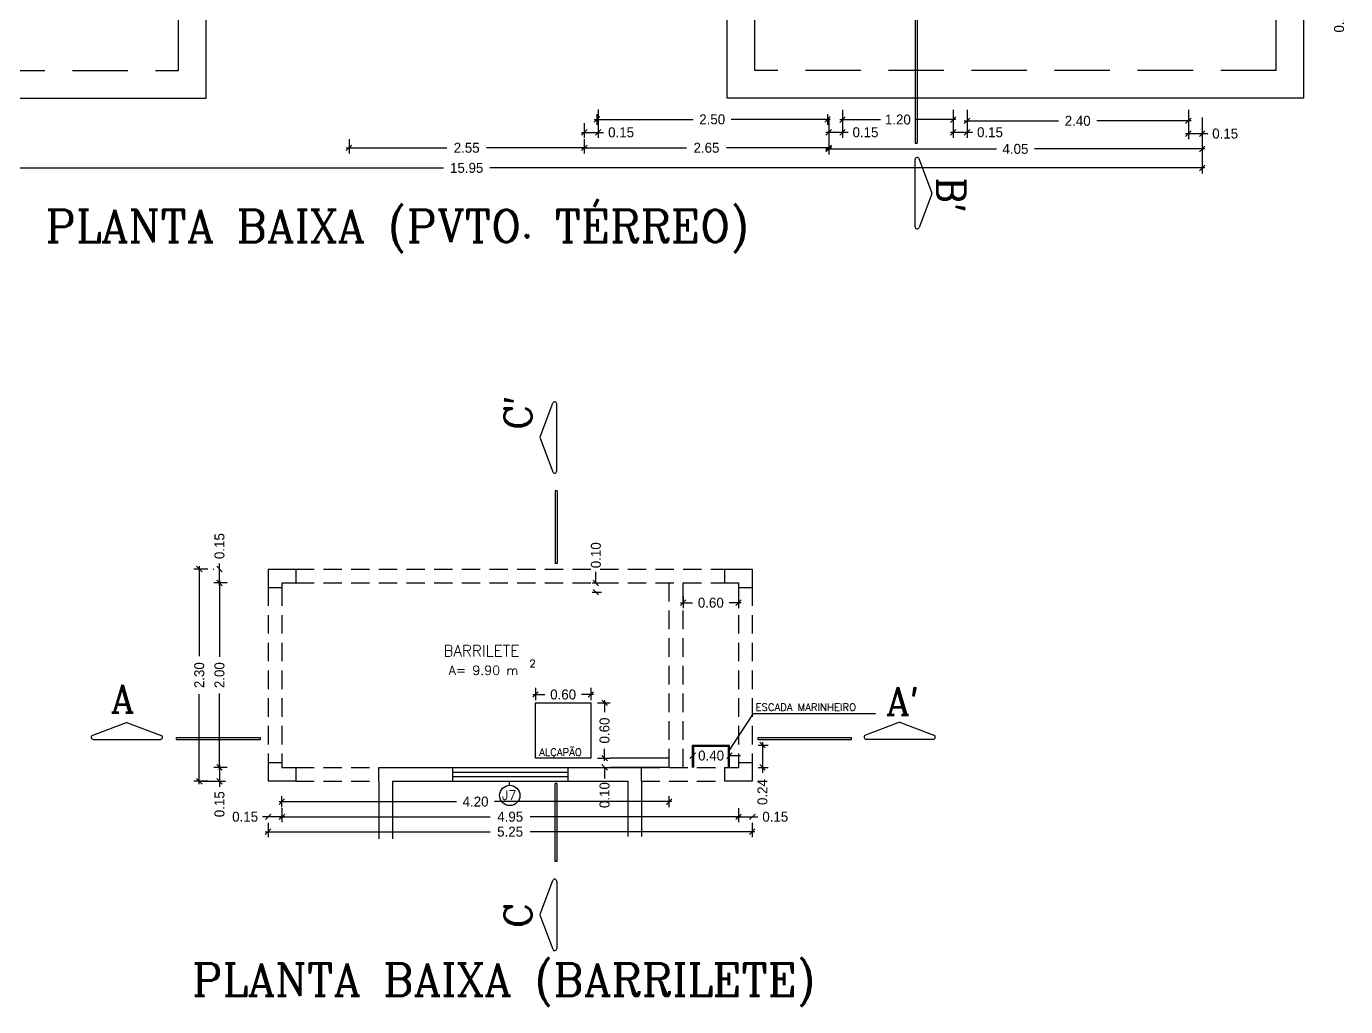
# Model space of a CAD drawing. Extents: x 11.2 to 102.3, y 40.3 to 127.2.
# Drawn here: x 20.69 to 34.99, y 40.3 to 50.93 of the extents above; entities that cross this region are included whole.
import ezdxf

# ---------------------------------------------------------------- set-up
doc = ezdxf.new("R2010")
doc.units = 0
doc.header["$LTSCALE"] = 8
doc.linetypes.add('DASHED2', pattern=[0.375, 0.25, -0.125])
doc.layers.get('0').update_dxf_attribs({"linetype": 'CONTINUOUS'})
doc.layers.get('DEFPOINTS').update_dxf_attribs({"linetype": 'CONTINUOUS'})
for name, color, linetype in [('COBERTURA', 7, 'CONTINUOUS'), ('COTA', 244, 'CONTINUOUS'), ('COTAS', 244, 'CONTINUOUS'), ('EQUIPAMENTOS', 1, 'CONTINUOUS'), ('ESQUADRIAS', 244, 'CONTINUOUS'), ('PAREDE', 7, 'CONTINUOUS'), ('PISO', 30, 'CONTINUOUS'), ('TEXTO', 1, 'CONTINUOUS')]:
    doc.layers.add(name, color=color, linetype=linetype)
doc.styles.add('ROMANC', font='ROMANC.SHX')
doc.dimstyles.get("Standard").update_dxf_attribs({"dimtxt": 0.18, "dimasz": 0.18, "dimexe": 0.18, "dimexo": 0.0625, "dimgap": 0.09, "dimtad": 0, "dimtih": 1, "dimtoh": 1, "dimdec": 4, "dimzin": 0, "dimtxsty": 'STANDARD', "dimcen": 0.09, "dimazin": 3, "dimtfac": 1, "dimtdec": 4, "dimtofl": 0, "dimtmove": 0, "dimatfit": 3, "dimtolj": 1, "dimtzin": 0})

# ---------------------------------------------------------------- blocks, each defined once
blk = doc.blocks.new('_OBLIQUE')
at = {"color": 0, "linetype": 'BYBLOCK'}
blk.add_line((-0.5, -0.5), (0.5, 0.5), dxfattribs=at)
blk = doc.blocks.new('*D43')
at = {"color": 244, "linetype": 'BYBLOCK'}
for p, q in [((29.534, 50.562), (29.534, 50.257)), ((29.384, 50.412), (29.384, 50.257)), ((29.354, 50.317), (29.534, 50.317)), ((29.534, 50.317), (29.594, 50.317))]:
    blk.add_line(p, q, dxfattribs=at)
at = {"layer": 'DEFPOINTS', "color": 0, "linetype": 'BYBLOCK'}
for p in [(29.534, 51.402), (29.384, 51.252), (29.534, 50.317)]:
    blk.add_point(p, dxfattribs=at)
at = {"color": 244, "linetype": 'BYBLOCK', "xscale": 0.06, "yscale": 0.06, "zscale": 0.06, "rotation": 180}
blk.add_blockref('_OBLIQUE', (29.384, 50.317), dxfattribs=at)
at = {"color": 244, "linetype": 'BYBLOCK', "xscale": 0.06, "yscale": 0.06, "zscale": 0.06}
blk.add_blockref('_OBLIQUE', (29.534, 50.317), dxfattribs=at)
at = {"color": 30, "linetype": 'BYBLOCK', "insert": (29.783, 50.317), "char_height": 0.108, "attachment_point": 5}
blk.add_mtext('\\A1;0.15', dxfattribs=at)
blk = doc.blocks.new('*D44')
at = {"color": 244, "linetype": 'BYBLOCK'}
for p, q in [((29.504, 50.52), (29.945, 50.52)), ((29.534, 50.562), (29.534, 50.46)), ((30.764, 50.52), (30.323, 50.52)), ((30.734, 50.562), (30.734, 50.46))]:
    blk.add_line(p, q, dxfattribs=at)
at = {"layer": 'DEFPOINTS', "color": 0, "linetype": 'BYBLOCK'}
for p in [(29.534, 51.402), (30.734, 51.402), (30.734, 50.52)]:
    blk.add_point(p, dxfattribs=at)
at = {"color": 244, "linetype": 'BYBLOCK', "xscale": 0.06, "yscale": 0.06, "zscale": 0.06, "rotation": 180}
blk.add_blockref('_OBLIQUE', (29.534, 50.52), dxfattribs=at)
at = {"color": 244, "linetype": 'BYBLOCK', "xscale": 0.06, "yscale": 0.06, "zscale": 0.06}
blk.add_blockref('_OBLIQUE', (30.734, 50.52), dxfattribs=at)
at = {"color": 30, "linetype": 'BYBLOCK', "insert": (30.134, 50.52), "char_height": 0.108, "attachment_point": 5}
blk.add_mtext('\\A1;1.20', dxfattribs=at)
blk = doc.blocks.new('*D45')
at = {"color": 244, "linetype": 'BYBLOCK'}
for p, q in [((30.734, 50.562), (30.734, 50.257)), ((30.884, 50.562), (30.884, 50.257)), ((30.704, 50.317), (30.884, 50.317)), ((30.884, 50.317), (30.944, 50.317))]:
    blk.add_line(p, q, dxfattribs=at)
at = {"layer": 'DEFPOINTS', "color": 0, "linetype": 'BYBLOCK'}
for p in [(30.734, 51.402), (30.884, 51.402), (30.884, 50.317)]:
    blk.add_point(p, dxfattribs=at)
at = {"color": 244, "linetype": 'BYBLOCK', "xscale": 0.06, "yscale": 0.06, "zscale": 0.06, "rotation": 180}
blk.add_blockref('_OBLIQUE', (30.734, 50.317), dxfattribs=at)
at = {"color": 244, "linetype": 'BYBLOCK', "xscale": 0.06, "yscale": 0.06, "zscale": 0.06}
blk.add_blockref('_OBLIQUE', (30.884, 50.317), dxfattribs=at)
at = {"color": 30, "linetype": 'BYBLOCK', "insert": (31.133, 50.317), "char_height": 0.108, "attachment_point": 5}
blk.add_mtext('\\A1;0.15', dxfattribs=at)
blk = doc.blocks.new('*D46')
at = {"color": 244, "linetype": 'BYBLOCK'}
for p, q in [((30.854, 50.506), (31.877, 50.506)), ((30.884, 50.562), (30.884, 50.446)), ((33.314, 50.506), (32.291, 50.506)), ((33.284, 50.562), (33.284, 50.446))]:
    blk.add_line(p, q, dxfattribs=at)
at = {"layer": 'DEFPOINTS', "color": 0, "linetype": 'BYBLOCK'}
for p in [(30.884, 51.402), (33.284, 51.402), (33.284, 50.506)]:
    blk.add_point(p, dxfattribs=at)
at = {"color": 244, "linetype": 'BYBLOCK', "xscale": 0.06, "yscale": 0.06, "zscale": 0.06, "rotation": 180}
blk.add_blockref('_OBLIQUE', (30.884, 50.506), dxfattribs=at)
at = {"color": 244, "linetype": 'BYBLOCK', "xscale": 0.06, "yscale": 0.06, "zscale": 0.06}
blk.add_blockref('_OBLIQUE', (33.284, 50.506), dxfattribs=at)
at = {"color": 30, "linetype": 'BYBLOCK', "insert": (32.084, 50.506), "char_height": 0.108, "attachment_point": 5}
blk.add_mtext('\\A1;2.40', dxfattribs=at)
blk = doc.blocks.new('*D47')
at = {"color": 244, "linetype": 'BYBLOCK'}
for p, q in [((33.284, 50.562), (33.284, 50.243)), ((33.434, 50.412), (33.434, 50.243)), ((33.254, 50.303), (33.434, 50.303)), ((33.434, 50.303), (33.494, 50.303))]:
    blk.add_line(p, q, dxfattribs=at)
at = {"layer": 'DEFPOINTS', "color": 0, "linetype": 'BYBLOCK'}
for p in [(33.284, 51.402), (33.434, 51.252), (33.434, 50.303)]:
    blk.add_point(p, dxfattribs=at)
at = {"color": 244, "linetype": 'BYBLOCK', "xscale": 0.06, "yscale": 0.06, "zscale": 0.06, "rotation": 180}
blk.add_blockref('_OBLIQUE', (33.284, 50.303), dxfattribs=at)
at = {"color": 244, "linetype": 'BYBLOCK', "xscale": 0.06, "yscale": 0.06, "zscale": 0.06}
blk.add_blockref('_OBLIQUE', (33.434, 50.303), dxfattribs=at)
at = {"color": 30, "linetype": 'BYBLOCK', "insert": (33.683, 50.303), "char_height": 0.108, "attachment_point": 5}
blk.add_mtext('\\A1;0.15', dxfattribs=at)
blk = doc.blocks.new('*D48')
at = {"color": 244, "linetype": 'BYBLOCK'}
for p, q in [((26.884, 51.802), (26.884, 51.685)), ((29.384, 51.802), (29.384, 51.685)), ((26.854, 51.745), (27.927, 51.745)), ((29.414, 51.745), (28.341, 51.745))]:
    blk.add_line(p, q, dxfattribs=at)
at = {"layer": 'DEFPOINTS', "color": 0, "linetype": 'BYBLOCK'}
for p in [(26.884, 52.642), (29.384, 52.642), (29.384, 51.745)]:
    blk.add_point(p, dxfattribs=at)
at = {"color": 244, "linetype": 'BYBLOCK', "xscale": 0.06, "yscale": 0.06, "zscale": 0.06, "rotation": 180}
blk.add_blockref('_OBLIQUE', (26.884, 51.745), dxfattribs=at)
at = {"color": 244, "linetype": 'BYBLOCK', "xscale": 0.06, "yscale": 0.06, "zscale": 0.06}
blk.add_blockref('_OBLIQUE', (29.384, 51.745), dxfattribs=at)
at = {"color": 30, "linetype": 'BYBLOCK', "insert": (28.134, 51.745), "char_height": 0.108, "attachment_point": 5}
blk.add_mtext('\\A1;2.50', dxfattribs=at)
blk = doc.blocks.new('*D49')
at = {"color": 244, "linetype": 'BYBLOCK'}
for p, q in [((26.884, 51.802), (26.884, 51.492)), ((26.734, 51.652), (26.734, 51.492)), ((26.704, 51.552), (26.884, 51.552)), ((26.884, 51.552), (26.944, 51.552))]:
    blk.add_line(p, q, dxfattribs=at)
at = {"layer": 'DEFPOINTS', "color": 0, "linetype": 'BYBLOCK'}
for p in [(26.884, 52.642), (26.734, 52.492), (26.884, 51.552)]:
    blk.add_point(p, dxfattribs=at)
at = {"color": 244, "linetype": 'BYBLOCK', "xscale": 0.06, "yscale": 0.06, "zscale": 0.06, "rotation": 180}
blk.add_blockref('_OBLIQUE', (26.734, 51.552), dxfattribs=at)
at = {"color": 244, "linetype": 'BYBLOCK', "xscale": 0.06, "yscale": 0.06, "zscale": 0.06}
blk.add_blockref('_OBLIQUE', (26.884, 51.552), dxfattribs=at)
at = {"color": 30, "linetype": 'BYBLOCK', "insert": (27.133, 51.552), "char_height": 0.108, "attachment_point": 5}
blk.add_mtext('\\A1;0.15', dxfattribs=at)
blk = doc.blocks.new('*D50')
at = {"color": 244, "linetype": 'BYBLOCK'}
for p, q in [((26.734, 51.652), (26.734, 51.517)), ((29.384, 51.652), (29.384, 51.517)), ((26.704, 51.577), (27.843, 51.577)), ((29.414, 51.577), (28.275, 51.577))]:
    blk.add_line(p, q, dxfattribs=at)
at = {"layer": 'DEFPOINTS', "color": 0, "linetype": 'BYBLOCK'}
for p in [(26.734, 52.492), (29.384, 52.492), (29.384, 51.577)]:
    blk.add_point(p, dxfattribs=at)
at = {"color": 244, "linetype": 'BYBLOCK', "xscale": 0.06, "yscale": 0.06, "zscale": 0.06, "rotation": 180}
blk.add_blockref('_OBLIQUE', (26.734, 51.577), dxfattribs=at)
at = {"color": 244, "linetype": 'BYBLOCK', "xscale": 0.06, "yscale": 0.06, "zscale": 0.06}
blk.add_blockref('_OBLIQUE', (29.384, 51.577), dxfattribs=at)
at = {"color": 30, "linetype": 'BYBLOCK', "insert": (28.059, 51.577), "char_height": 0.108, "attachment_point": 5}
blk.add_mtext('\\A1;2.65', dxfattribs=at)
blk = doc.blocks.new('*D51')
at = {"color": 244, "linetype": 'BYBLOCK'}
for p, q in [((29.384, 50.412), (29.384, 50.012)), ((33.434, 50.412), (33.434, 50.012)), ((29.354, 50.072), (31.202, 50.072)), ((33.464, 50.072), (31.616, 50.072))]:
    blk.add_line(p, q, dxfattribs=at)
at = {"layer": 'DEFPOINTS', "color": 0, "linetype": 'BYBLOCK'}
for p in [(29.384, 51.252), (33.434, 51.252), (33.434, 50.072)]:
    blk.add_point(p, dxfattribs=at)
at = {"color": 244, "linetype": 'BYBLOCK', "xscale": 0.06, "yscale": 0.06, "zscale": 0.06, "rotation": 180}
blk.add_blockref('_OBLIQUE', (29.384, 50.072), dxfattribs=at)
at = {"color": 244, "linetype": 'BYBLOCK', "xscale": 0.06, "yscale": 0.06, "zscale": 0.06}
blk.add_blockref('_OBLIQUE', (33.434, 50.072), dxfattribs=at)
at = {"color": 30, "linetype": 'BYBLOCK', "insert": (31.409, 50.072), "char_height": 0.108, "attachment_point": 5}
blk.add_mtext('\\A1;4.05', dxfattribs=at)
blk = doc.blocks.new('*D52')
at = {"color": 244, "linetype": 'BYBLOCK'}
for p, q in [((24.184, 51.652), (24.184, 51.498)), ((26.734, 51.652), (26.734, 51.498)), ((24.154, 51.558), (25.243, 51.558)), ((26.764, 51.558), (25.675, 51.558))]:
    blk.add_line(p, q, dxfattribs=at)
at = {"layer": 'DEFPOINTS', "color": 0, "linetype": 'BYBLOCK'}
for p in [(24.184, 52.492), (26.734, 52.492), (26.734, 51.558)]:
    blk.add_point(p, dxfattribs=at)
at = {"color": 244, "linetype": 'BYBLOCK', "xscale": 0.06, "yscale": 0.06, "zscale": 0.06, "rotation": 180}
blk.add_blockref('_OBLIQUE', (24.184, 51.558), dxfattribs=at)
at = {"color": 244, "linetype": 'BYBLOCK', "xscale": 0.06, "yscale": 0.06, "zscale": 0.06}
blk.add_blockref('_OBLIQUE', (26.734, 51.558), dxfattribs=at)
at = {"color": 30, "linetype": 'BYBLOCK', "insert": (25.459, 51.558), "char_height": 0.108, "attachment_point": 5}
blk.add_mtext('\\A1;2.55', dxfattribs=at)
blk = doc.blocks.new('*D53')
at = {"color": 244, "linetype": 'BYBLOCK'}
for p, q in [((17.484, 50.412), (17.484, 50.012)), ((33.434, 50.412), (33.434, 50.012)), ((17.454, 50.072), (25.207, 50.072)), ((33.464, 50.072), (25.711, 50.072))]:
    blk.add_line(p, q, dxfattribs=at)
at = {"layer": 'DEFPOINTS', "color": 0, "linetype": 'BYBLOCK'}
for p in [(17.484, 51.252), (33.434, 51.252), (33.434, 50.072)]:
    blk.add_point(p, dxfattribs=at)
at = {"color": 244, "linetype": 'BYBLOCK', "xscale": 0.06, "yscale": 0.06, "zscale": 0.06, "rotation": 180}
blk.add_blockref('_OBLIQUE', (17.484, 50.072), dxfattribs=at)
at = {"color": 244, "linetype": 'BYBLOCK', "xscale": 0.06, "yscale": 0.06, "zscale": 0.06}
blk.add_blockref('_OBLIQUE', (33.434, 50.072), dxfattribs=at)
at = {"color": 30, "linetype": 'BYBLOCK', "insert": (25.459, 50.072), "char_height": 0.108, "attachment_point": 5}
blk.add_mtext('\\A1;15.95', dxfattribs=at)
blk = doc.blocks.new('*D60')
at = {"color": 244, "linetype": 'BYBLOCK'}
for p, q in [((34.124, 51.402), (34.408, 51.402)), ((34.348, 51.432), (34.348, 51.252)), ((34.274, 51.252), (34.408, 51.252)), ((34.348, 51.252), (34.348, 51.192))]:
    blk.add_line(p, q, dxfattribs=at)
at = {"layer": 'DEFPOINTS', "color": 0, "linetype": 'BYBLOCK'}
for p in [(33.284, 51.402), (33.434, 51.252), (34.348, 51.252)]:
    blk.add_point(p, dxfattribs=at)
at = {"color": 244, "linetype": 'BYBLOCK', "xscale": 0.06, "yscale": 0.06, "zscale": 0.06}
for p, rotation in [((34.348, 51.402), 90), ((34.348, 51.252), 270)]:
    blk.add_blockref('_OBLIQUE', p, dxfattribs=dict(at, rotation=rotation))
at = {"color": 30, "linetype": 'BYBLOCK', "insert": (34.348, 51.003), "char_height": 0.108, "attachment_point": 5, "rotation": 90}
blk.add_mtext('\\A1;0.15', dxfattribs=at)
blk = doc.blocks.new('*D126')
at = {"color": 244, "linetype": 'BYBLOCK'}
for p, q in [((22.288, 44.797), (22.424, 44.797)), ((22.364, 44.827), (22.364, 44.695)), ((22.364, 44.167), (22.364, 44.299)), ((22.288, 44.197), (22.424, 44.197))]:
    blk.add_line(p, q, dxfattribs=at)
at = {"layer": 'DEFPOINTS', "color": 0, "linetype": 'BYBLOCK'}
for p in [(21.448, 44.797), (21.448, 44.197), (22.364, 44.197)]:
    blk.add_point(p, dxfattribs=at)
at = {"color": 244, "linetype": 'BYBLOCK', "xscale": 0.06, "yscale": 0.06, "zscale": 0.06}
for p, rotation in [((22.364, 44.797), 90), ((22.364, 44.197), 270)]:
    blk.add_blockref('_OBLIQUE', p, dxfattribs=dict(at, rotation=rotation))
at = {"color": 30, "linetype": 'BYBLOCK', "insert": (22.364, 44.497), "char_height": 0.108, "attachment_point": 5, "rotation": 90}
blk.add_mtext('\\A1;0.60', dxfattribs=at)
blk = doc.blocks.new('*D127')
at = {"color": 244, "linetype": 'BYBLOCK'}
for p, q in [((20.848, 43.357), (20.848, 43.224)), ((21.448, 43.357), (21.448, 43.224)), ((20.818, 43.284), (20.95, 43.284)), ((21.478, 43.284), (21.346, 43.284))]:
    blk.add_line(p, q, dxfattribs=at)
at = {"layer": 'DEFPOINTS', "color": 0, "linetype": 'BYBLOCK'}
for p in [(20.848, 44.197), (21.448, 44.197), (21.448, 43.284)]:
    blk.add_point(p, dxfattribs=at)
at = {"color": 244, "linetype": 'BYBLOCK', "xscale": 0.06, "yscale": 0.06, "zscale": 0.06, "rotation": 180}
blk.add_blockref('_OBLIQUE', (20.848, 43.284), dxfattribs=at)
at = {"color": 244, "linetype": 'BYBLOCK', "xscale": 0.06, "yscale": 0.06, "zscale": 0.06}
blk.add_blockref('_OBLIQUE', (21.448, 43.284), dxfattribs=at)
at = {"color": 30, "linetype": 'BYBLOCK', "insert": (21.148, 43.284), "char_height": 0.108, "attachment_point": 5}
blk.add_mtext('\\A1;0.60', dxfattribs=at)
blk = doc.blocks.new('*D128')
at = {"color": 244, "linetype": 'BYBLOCK'}
for p, q in [((22.328, 44.897), (22.328, 45.017)), ((22.288, 44.897), (22.388, 44.897)), ((22.288, 44.797), (22.388, 44.797)), ((22.328, 44.797), (22.328, 44.797))]:
    blk.add_line(p, q, dxfattribs=at)
at = {"layer": 'DEFPOINTS', "color": 0, "linetype": 'BYBLOCK'}
for p in [(21.448, 44.897), (21.448, 44.797), (22.328, 44.897)]:
    blk.add_point(p, dxfattribs=at)
at = {"color": 244, "linetype": 'BYBLOCK', "xscale": 0.06, "yscale": 0.06, "zscale": 0.06}
for p, rotation in [((22.328, 44.897), 270), ((22.328, 44.797), 90)]:
    blk.add_blockref('_OBLIQUE', p, dxfattribs=dict(at, rotation=rotation))
at = {"color": 30, "linetype": 'BYBLOCK', "insert": (22.328, 45.197), "char_height": 0.108, "attachment_point": 5, "rotation": 90}
blk.add_mtext('\\A1;0.10', dxfattribs=at)
blk = doc.blocks.new('*D129')
at = {"color": 244, "linetype": 'BYBLOCK'}
for p, q in [((22.431, 44.03), (22.431, 44.172)), ((22.431, 44.112), (22.431, 44.112)), ((22.831, 44.03), (22.831, 44.172)), ((22.831, 44.112), (22.951, 44.112))]:
    blk.add_line(p, q, dxfattribs=at)
at = {"layer": 'DEFPOINTS', "color": 0, "linetype": 'BYBLOCK'}
for p in [(22.831, 44.112), (22.431, 43.19), (22.831, 43.19)]:
    blk.add_point(p, dxfattribs=at)
at = {"color": 244, "linetype": 'BYBLOCK', "xscale": 0.06, "yscale": 0.06, "zscale": 0.06}
blk.add_blockref('_OBLIQUE', (22.431, 44.112), dxfattribs=at)
at = {"color": 244, "linetype": 'BYBLOCK', "xscale": 0.06, "yscale": 0.06, "zscale": 0.06, "rotation": 180}
blk.add_blockref('_OBLIQUE', (22.831, 44.112), dxfattribs=at)
at = {"color": 30, "linetype": 'BYBLOCK', "insert": (22.631, 44.112), "char_height": 0.108, "attachment_point": 5}
blk.add_mtext('\\A1;0.40', dxfattribs=at)
blk = doc.blocks.new('*D130')
at = {"color": 244, "linetype": 'BYBLOCK'}
for p, q in [((23.717, 43.22), (23.717, 42.947)), ((23.671, 43.19), (23.777, 43.19)), ((23.671, 42.947), (23.777, 42.947)), ((23.717, 42.947), (23.717, 42.887))]:
    blk.add_line(p, q, dxfattribs=at)
at = {"layer": 'DEFPOINTS', "color": 0, "linetype": 'BYBLOCK'}
for p in [(22.831, 43.19), (22.831, 42.947), (23.717, 42.947)]:
    blk.add_point(p, dxfattribs=at)
at = {"color": 244, "linetype": 'BYBLOCK', "xscale": 0.06, "yscale": 0.06, "zscale": 0.06}
for p, rotation in [((23.717, 43.19), 90), ((23.717, 42.947), 270)]:
    blk.add_blockref('_OBLIQUE', p, dxfattribs=dict(at, rotation=rotation))
at = {"color": 30, "linetype": 'BYBLOCK', "insert": (23.717, 42.68), "char_height": 0.108, "attachment_point": 5, "rotation": 90}
blk.add_mtext('\\A1;0.24', dxfattribs=at)
blk = doc.blocks.new('*D131')
at = {"color": 244, "linetype": 'BYBLOCK'}
for p, q in [((17.978, 42.107), (17.978, 41.954)), ((22.928, 42.107), (22.928, 41.954)), ((17.948, 42.014), (20.237, 42.014)), ((22.958, 42.014), (20.669, 42.014))]:
    blk.add_line(p, q, dxfattribs=at)
at = {"layer": 'DEFPOINTS', "color": 0, "linetype": 'BYBLOCK'}
for p in [(17.978, 42.947), (22.928, 42.947), (22.928, 42.014)]:
    blk.add_point(p, dxfattribs=at)
at = {"color": 244, "linetype": 'BYBLOCK', "xscale": 0.06, "yscale": 0.06, "zscale": 0.06, "rotation": 180}
blk.add_blockref('_OBLIQUE', (17.978, 42.014), dxfattribs=at)
at = {"color": 244, "linetype": 'BYBLOCK', "xscale": 0.06, "yscale": 0.06, "zscale": 0.06}
blk.add_blockref('_OBLIQUE', (22.928, 42.014), dxfattribs=at)
at = {"color": 30, "linetype": 'BYBLOCK', "insert": (20.453, 42.014), "char_height": 0.108, "attachment_point": 5}
blk.add_mtext('\\A1;4.95', dxfattribs=at)
blk = doc.blocks.new('*D132')
at = {"color": 244, "linetype": 'BYBLOCK'}
for p, q in [((17.978, 42.107), (17.978, 41.954)), ((17.828, 42.014), (17.768, 42.014)), ((18.008, 42.014), (17.828, 42.014)), ((17.828, 41.957), (17.828, 41.954))]:
    blk.add_line(p, q, dxfattribs=at)
at = {"layer": 'DEFPOINTS', "color": 0, "linetype": 'BYBLOCK'}
for p in [(17.978, 42.947), (17.828, 42.797), (17.828, 42.014)]:
    blk.add_point(p, dxfattribs=at)
at = {"color": 244, "linetype": 'BYBLOCK', "xscale": 0.06, "yscale": 0.06, "zscale": 0.06, "rotation": 180}
blk.add_blockref('_OBLIQUE', (17.828, 42.014), dxfattribs=at)
at = {"color": 244, "linetype": 'BYBLOCK', "xscale": 0.06, "yscale": 0.06, "zscale": 0.06}
blk.add_blockref('_OBLIQUE', (17.978, 42.014), dxfattribs=at)
at = {"color": 30, "linetype": 'BYBLOCK', "insert": (17.579, 42.014), "char_height": 0.108, "attachment_point": 5}
blk.add_mtext('\\A1;0.15', dxfattribs=at)
blk = doc.blocks.new('*D133')
at = {"color": 244, "linetype": 'BYBLOCK'}
for p, q in [((22.928, 42.107), (22.928, 41.954)), ((22.898, 42.014), (23.078, 42.014)), ((23.078, 42.014), (23.138, 42.014)), ((23.078, 41.957), (23.078, 41.954))]:
    blk.add_line(p, q, dxfattribs=at)
at = {"layer": 'DEFPOINTS', "color": 0, "linetype": 'BYBLOCK'}
for p in [(22.928, 42.947), (23.078, 42.797), (23.078, 42.014)]:
    blk.add_point(p, dxfattribs=at)
at = {"color": 244, "linetype": 'BYBLOCK', "xscale": 0.06, "yscale": 0.06, "zscale": 0.06, "rotation": 180}
blk.add_blockref('_OBLIQUE', (22.928, 42.014), dxfattribs=at)
at = {"color": 244, "linetype": 'BYBLOCK', "xscale": 0.06, "yscale": 0.06, "zscale": 0.06}
blk.add_blockref('_OBLIQUE', (23.078, 42.014), dxfattribs=at)
at = {"color": 30, "linetype": 'BYBLOCK', "insert": (23.327, 42.014), "char_height": 0.108, "attachment_point": 5}
blk.add_mtext('\\A1;0.15', dxfattribs=at)
blk = doc.blocks.new('*D134')
at = {"color": 244, "linetype": 'BYBLOCK'}
for p, q in [((17.056, 45.047), (17.056, 45.107)), ((16.988, 45.047), (16.996, 45.047)), ((17.056, 44.867), (17.056, 45.047)), ((17.138, 44.897), (16.996, 44.897))]:
    blk.add_line(p, q, dxfattribs=at)
at = {"layer": 'DEFPOINTS', "color": 0, "linetype": 'BYBLOCK'}
for p in [(17.056, 45.047), (17.828, 45.047), (17.978, 44.897)]:
    blk.add_point(p, dxfattribs=at)
at = {"color": 244, "linetype": 'BYBLOCK', "xscale": 0.06, "yscale": 0.06, "zscale": 0.06}
for p, rotation in [((17.056, 45.047), 90), ((17.056, 44.897), 270)]:
    blk.add_blockref('_OBLIQUE', p, dxfattribs=dict(at, rotation=rotation))
at = {"color": 30, "linetype": 'BYBLOCK', "insert": (17.056, 45.296), "char_height": 0.108, "attachment_point": 5, "rotation": 90}
blk.add_mtext('\\A1;0.15', dxfattribs=at)
blk = doc.blocks.new('*D135')
at = {"color": 244, "linetype": 'BYBLOCK'}
for p, q in [((17.138, 42.947), (16.996, 42.947)), ((17.056, 42.977), (17.056, 42.797)), ((16.988, 42.797), (16.996, 42.797)), ((17.056, 42.797), (17.056, 42.737))]:
    blk.add_line(p, q, dxfattribs=at)
at = {"layer": 'DEFPOINTS', "color": 0, "linetype": 'BYBLOCK'}
for p in [(17.978, 42.947), (17.056, 42.797), (17.828, 42.797)]:
    blk.add_point(p, dxfattribs=at)
at = {"color": 244, "linetype": 'BYBLOCK', "xscale": 0.06, "yscale": 0.06, "zscale": 0.06}
for p, rotation in [((17.056, 42.947), 90), ((17.056, 42.797), 270)]:
    blk.add_blockref('_OBLIQUE', p, dxfattribs=dict(at, rotation=rotation))
at = {"color": 30, "linetype": 'BYBLOCK', "insert": (17.056, 42.548), "char_height": 0.108, "attachment_point": 5, "rotation": 90}
blk.add_mtext('\\A1;0.15', dxfattribs=at)
blk = doc.blocks.new('*D136')
at = {"color": 244, "linetype": 'BYBLOCK'}
for p, q in [((22.328, 42.107), (22.328, 41.981)), ((22.928, 42.107), (22.928, 41.981)), ((22.298, 42.041), (22.43, 42.041)), ((22.958, 42.041), (22.826, 42.041))]:
    blk.add_line(p, q, dxfattribs=at)
at = {"layer": 'DEFPOINTS', "color": 0, "linetype": 'BYBLOCK'}
for p in [(22.328, 42.947), (22.928, 42.947), (22.928, 42.041)]:
    blk.add_point(p, dxfattribs=at)
at = {"color": 244, "linetype": 'BYBLOCK', "xscale": 0.06, "yscale": 0.06, "zscale": 0.06, "rotation": 180}
blk.add_blockref('_OBLIQUE', (22.328, 42.041), dxfattribs=at)
at = {"color": 244, "linetype": 'BYBLOCK', "xscale": 0.06, "yscale": 0.06, "zscale": 0.06}
blk.add_blockref('_OBLIQUE', (22.928, 42.041), dxfattribs=at)
at = {"color": 30, "linetype": 'BYBLOCK', "insert": (22.628, 42.041), "char_height": 0.108, "attachment_point": 5}
blk.add_mtext('\\A1;0.60', dxfattribs=at)
blk = doc.blocks.new('*D137')
at = {"color": 244, "linetype": 'BYBLOCK', "ltscale": 0.2}
for p, q in [((23.305, 41.957), (23.305, 41.8)), ((28.555, 41.957), (28.555, 41.8)), ((23.275, 41.86), (25.714, 41.86)), ((28.585, 41.86), (26.146, 41.86))]:
    blk.add_line(p, q, dxfattribs=at)
at = {"layer": 'DEFPOINTS', "color": 0, "linetype": 'BYBLOCK', "ltscale": 0.2}
for p in [(23.305, 42.797), (28.555, 42.797), (28.555, 41.86)]:
    blk.add_point(p, dxfattribs=at)
at = {"color": 244, "linetype": 'BYBLOCK', "ltscale": 0.2, "xscale": 0.06, "yscale": 0.06, "zscale": 0.06, "rotation": 180}
blk.add_blockref('_OBLIQUE', (23.305, 41.86), dxfattribs=at)
at = {"color": 244, "linetype": 'BYBLOCK', "ltscale": 0.2, "xscale": 0.06, "yscale": 0.06, "zscale": 0.06}
blk.add_blockref('_OBLIQUE', (28.555, 41.86), dxfattribs=at)
at = {"color": 30, "linetype": 'BYBLOCK', "ltscale": 0.2, "insert": (25.93, 41.86), "char_height": 0.108, "attachment_point": 5}
blk.add_mtext('\\A1;5.25', dxfattribs=at)
blk = doc.blocks.new('*D139')
at = {"color": 244, "linetype": 'BYBLOCK', "ltscale": 0.2}
for p, q in [((22.373, 45.077), (22.373, 44.104)), ((22.465, 45.047), (22.313, 45.047)), ((22.373, 42.717), (22.373, 43.69)), ((22.465, 42.747), (22.313, 42.747))]:
    blk.add_line(p, q, dxfattribs=at)
at = {"layer": 'DEFPOINTS', "color": 0, "linetype": 'BYBLOCK', "ltscale": 0.2}
for p in [(23.305, 45.047), (22.373, 42.747), (23.305, 42.747)]:
    blk.add_point(p, dxfattribs=at)
at = {"color": 244, "linetype": 'BYBLOCK', "ltscale": 0.2, "xscale": 0.06, "yscale": 0.06, "zscale": 0.06}
for p, rotation in [((22.373, 45.047), 90), ((22.373, 42.747), 270)]:
    blk.add_blockref('_OBLIQUE', p, dxfattribs=dict(at, rotation=rotation))
at = {"color": 30, "linetype": 'BYBLOCK', "ltscale": 0.2, "insert": (22.373, 43.897), "char_height": 0.108, "attachment_point": 5, "rotation": 90}
blk.add_mtext('\\A1;2.30', dxfattribs=at)
blk = doc.blocks.new('*D140')
at = {"color": 244, "linetype": 'BYBLOCK', "ltscale": 0.2}
for p, q in [((22.541, 44.927), (22.541, 44.095)), ((22.615, 44.897), (22.481, 44.897)), ((22.541, 42.867), (22.541, 43.699)), ((22.615, 42.897), (22.481, 42.897))]:
    blk.add_line(p, q, dxfattribs=at)
at = {"layer": 'DEFPOINTS', "color": 0, "linetype": 'BYBLOCK', "ltscale": 0.2}
for p in [(23.455, 44.897), (22.541, 42.897), (23.455, 42.897)]:
    blk.add_point(p, dxfattribs=at)
at = {"color": 244, "linetype": 'BYBLOCK', "ltscale": 0.2, "xscale": 0.06, "yscale": 0.06, "zscale": 0.06}
for p, rotation in [((22.541, 44.897), 90), ((22.541, 42.897), 270)]:
    blk.add_blockref('_OBLIQUE', p, dxfattribs=dict(at, rotation=rotation))
at = {"color": 30, "linetype": 'BYBLOCK', "ltscale": 0.2, "insert": (22.541, 43.897), "char_height": 0.108, "attachment_point": 5, "rotation": 90}
blk.add_mtext('\\A1;2.00', dxfattribs=at)
blk = doc.blocks.new('*D141')
at = {"color": 244, "linetype": 'BYBLOCK', "ltscale": 0.2}
for p, q in [((23.425, 45.795), (25.348, 45.795)), ((23.455, 45.737), (23.455, 45.855)), ((27.685, 45.795), (25.762, 45.795)), ((27.655, 45.737), (27.655, 45.855))]:
    blk.add_line(p, q, dxfattribs=at)
at = {"layer": 'DEFPOINTS', "color": 0, "linetype": 'BYBLOCK', "ltscale": 0.2}
for p in [(27.655, 45.795), (23.455, 44.897), (27.655, 44.897)]:
    blk.add_point(p, dxfattribs=at)
at = {"color": 244, "linetype": 'BYBLOCK', "ltscale": 0.2, "xscale": 0.06, "yscale": 0.06, "zscale": 0.06, "rotation": 180}
blk.add_blockref('_OBLIQUE', (23.455, 45.795), dxfattribs=at)
at = {"color": 244, "linetype": 'BYBLOCK', "ltscale": 0.2, "xscale": 0.06, "yscale": 0.06, "zscale": 0.06}
blk.add_blockref('_OBLIQUE', (27.655, 45.795), dxfattribs=at)
at = {"color": 30, "linetype": 'BYBLOCK', "ltscale": 0.2, "insert": (25.555, 45.795), "char_height": 0.108, "attachment_point": 5}
blk.add_mtext('\\A1;4.20', dxfattribs=at)
blk = doc.blocks.new('*D142')
at = {"color": 244, "linetype": 'BYBLOCK', "ltscale": 0.2}
for p, q in [((26.954, 42.997), (26.954, 42.997)), ((27.644, 42.997), (27.014, 42.997)), ((26.954, 42.897), (26.954, 42.777)), ((27.644, 42.897), (27.014, 42.897))]:
    blk.add_line(p, q, dxfattribs=at)
at = {"layer": 'DEFPOINTS', "color": 0, "linetype": 'BYBLOCK', "ltscale": 0.2}
for p in [(26.804, 42.997), (26.804, 42.897), (26.954, 42.897)]:
    blk.add_point(p, dxfattribs=at)
at = {"color": 244, "linetype": 'BYBLOCK', "ltscale": 0.2, "xscale": 0.06, "yscale": 0.06, "zscale": 0.06}
for p, rotation in [((26.954, 42.997), 270), ((26.954, 42.897), 90)]:
    blk.add_blockref('_OBLIQUE', p, dxfattribs=dict(at, rotation=rotation))
at = {"color": 30, "linetype": 'BYBLOCK', "ltscale": 0.2, "insert": (26.954, 42.597), "char_height": 0.108, "attachment_point": 5, "rotation": 90}
blk.add_mtext('\\A1;0.10', dxfattribs=at)

msp = doc.modelspace()

# ---------------------------------------------------------------- linework, layer by layer
at = {"layer": 'COBERTURA', "color": 30, "linetype": 'DASHED2', "ltscale": 0.3}
for p, q in [((34.234, 50.452), (34.234, 58.452)), ((22.334, 50.452), (22.334, 51.692)), ((28.584, 50.452), (28.584, 51.692)), ((16.684, 50.452), (22.334, 50.452)), ((34.234, 50.452), (28.584, 50.452))]:
    msp.add_line(p, q, dxfattribs=at)
at = {"layer": 'COTA', "color": 7, "ltscale": 0.2}
for p, q in [((25.305, 42.897), (25.305, 42.747)), ((26.555, 42.897), (26.555, 42.747))]:
    msp.add_line(p, q, dxfattribs=at)
at = {"layer": 'COTAS', "color": 3, "ltscale": 0.3}
for p, q in [((30.322, 51.06), (30.322, 49.664)), ((30.344, 51.06), (30.344, 49.664)), ((30.322, 49.664), (30.344, 49.664))]:
    msp.add_line(p, q, dxfattribs=at)
at = {"layer": 'COTAS', "color": 244, "ltscale": 0.2}
msp.add_line((22.56, 42.747), (22.844, 42.747), dxfattribs=at)
at = {"layer": 'DEFPOINTS', "color": 30, "linetype": 'DASHED2', "ltscale": 0.2}
msp.add_point((28.309, 43.14), dxfattribs=at)
at = {"layer": 'EQUIPAMENTOS', "color": 30, "linetype": 'CONTINUOUS', "ltscale": 0.3}
msp.add_lwpolyline([(26.204, 42.997), (26.204, 43.597), (26.804, 43.597), (26.804, 42.997)], close=True, dxfattribs=at)
at = {"layer": 'ESQUADRIAS', "color": 1, "ltscale": 0.2}
for p, q in [((25.305, 42.897), (26.555, 42.897)), ((25.305, 42.747), (26.555, 42.747)), ((25.924, 42.703), (25.924, 42.742))]:
    msp.add_line(p, q, dxfattribs=at)
at = {"layer": 'ESQUADRIAS', "color": 5, "ltscale": 0.2}
for p, q in [((25.305, 42.847), (26.555, 42.847)), ((25.305, 42.797), (26.555, 42.797))]:
    msp.add_line(p, q, dxfattribs=at)
at = {"layer": 'ESQUADRIAS', "color": 1, "ltscale": 0.2}
msp.add_circle((25.926, 42.593), 0.11, dxfattribs=at)
at = {"layer": 'PAREDE', "color": 7}
for p, q in [((23.305, 45.047), (23.605, 45.047)), ((23.305, 45.047), (23.305, 44.847)), ((23.605, 45.047), (23.605, 44.897)), ((28.255, 45.047), (28.255, 44.897)), ((28.255, 45.047), (28.555, 45.047)), ((28.555, 45.047), (28.555, 44.847)), ((23.305, 44.847), (23.455, 44.847)), ((23.455, 44.897), (23.605, 44.897)), ((23.455, 44.897), (23.455, 44.847)), ((28.255, 44.897), (28.405, 44.897)), ((28.405, 44.897), (28.405, 44.847)), ((28.405, 44.847), (28.555, 44.847)), ((23.455, 42.947), (23.305, 42.947)), ((23.305, 42.947), (23.305, 42.747)), ((23.455, 42.947), (23.455, 42.897)), ((28.555, 42.947), (28.405, 42.947)), ((28.405, 42.947), (28.405, 42.897)), ((28.555, 42.947), (28.555, 42.747)), ((23.455, 42.897), (23.605, 42.897)), ((23.605, 42.897), (23.605, 42.747)), ((28.255, 42.897), (28.255, 42.747)), ((28.255, 42.897), (28.405, 42.897)), ((23.605, 42.747), (23.305, 42.747)), ((28.555, 42.747), (28.255, 42.747))]:
    msp.add_line(p, q, dxfattribs=at)
at = {"layer": 'PAREDE', "color": 244, "linetype": 'DASHED2', "ltscale": 0.1}
for p, q in [((23.605, 45.047), (28.255, 45.047)), ((23.305, 44.847), (23.305, 42.947)), ((23.455, 44.847), (23.455, 42.947)), ((23.605, 44.897), (28.255, 44.897)), ((27.655, 42.897), (27.655, 44.897)), ((27.805, 42.897), (27.805, 44.897)), ((28.405, 44.847), (28.405, 42.947)), ((28.555, 44.847), (28.555, 42.947)), ((23.605, 42.897), (24.505, 42.897)), ((27.355, 42.897), (28.255, 42.897)), ((23.605, 42.747), (24.505, 42.747)), ((27.355, 42.747), (28.255, 42.747))]:
    msp.add_line(p, q, dxfattribs=at)
at = {"layer": 'PAREDE', "color": 30, "linetype": 'DASHED2', "ltscale": 0.2}
for p, q in [((27.909, 43.14), (28.309, 43.14)), ((27.909, 42.897), (27.909, 43.14)), ((27.921, 43.128), (28.297, 43.128)), ((27.921, 42.897), (27.921, 43.128)), ((28.297, 42.897), (28.297, 43.128)), ((28.309, 42.897), (28.309, 43.14))]:
    msp.add_line(p, q, dxfattribs=at)
at = {"layer": 'PAREDE', "color": 7, "ltscale": 0.2}
for p, q in [((24.505, 42.747), (24.505, 42.897)), ((24.505, 42.897), (25.305, 42.897)), ((26.555, 42.897), (27.355, 42.897)), ((27.355, 42.747), (27.355, 42.897)), ((24.505, 42.747), (24.505, 42.524)), ((24.655, 42.747), (25.305, 42.747)), ((24.655, 42.747), (24.655, 42.524)), ((26.555, 42.747), (27.205, 42.747)), ((27.205, 42.747), (27.205, 42.547)), ((27.355, 42.747), (27.355, 42.547))]:
    msp.add_line(p, q, dxfattribs=at)
at = {"layer": 'PAREDE', "color": 7, "linetype": 'DASHED2', "ltscale": 0.2}
for p, q in [((24.505, 42.524), (24.505, 42.004)), ((24.655, 42.524), (24.655, 42.004)), ((27.205, 42.547), (27.205, 42.006)), ((27.355, 42.547), (27.355, 42.001))]:
    msp.add_line(p, q, dxfattribs=at)
at = {"layer": 'PISO', "color": 244, "linetype": 'CONTINUOUS', "ltscale": 0.8}
for p, q in [((34.534, 50.152), (34.534, 58.752)), ((22.634, 50.152), (22.634, 51.392)), ((28.284, 50.152), (28.284, 51.392)), ((16.384, 50.152), (22.634, 50.152)), ((34.534, 50.152), (28.284, 50.152))]:
    msp.add_line(p, q, dxfattribs=at)
at = {"layer": 'TEXTO', "color": 3, "linetype": 'CONTINUOUS', "ltscale": 0.3}
for p, q in [((30.502, 49.13), (30.365, 49.494)), ((30.321, 48.758), (30.321, 49.486)), ((30.502, 49.114), (30.365, 48.75)), ((26.255, 46.482), (26.392, 46.846)), ((26.436, 46.11), (26.436, 46.838)), ((26.255, 46.466), (26.392, 46.102)), ((21.767, 43.381), (21.403, 43.244)), ((21.783, 43.381), (22.146, 43.244)), ((30.146, 43.384), (29.782, 43.247)), ((30.162, 43.384), (30.525, 43.247)), ((21.411, 43.201), (22.139, 43.201)), ((29.79, 43.203), (30.518, 43.203)), ((26.255, 41.306), (26.392, 41.67)), ((26.436, 41.662), (26.436, 40.934)), ((26.255, 41.29), (26.392, 40.926))]:
    msp.add_line(p, q, dxfattribs=at)
at = {"layer": 'TEXTO', "color": 3, "ltscale": 0.3}
for p, q in [((26.441, 45.896), (26.419, 45.896)), ((26.419, 45.896), (26.419, 45.767)), ((26.441, 45.896), (26.441, 45.767)), ((26.419, 45.767), (26.419, 45.532)), ((26.441, 45.767), (26.441, 45.532)), ((26.419, 45.532), (26.419, 45.53)), ((26.419, 45.53), (26.419, 45.108)), ((26.441, 45.532), (26.441, 45.53)), ((26.441, 45.53), (26.441, 45.108)), ((26.441, 45.108), (26.419, 45.108)), ((22.309, 43.223), (22.733, 43.223)), ((22.309, 43.223), (22.309, 43.201)), ((22.309, 43.201), (22.733, 43.201)), ((22.733, 43.223), (23.224, 43.223)), ((22.733, 43.201), (23.224, 43.201)), ((23.224, 43.201), (23.224, 43.223)), ((28.615, 43.223), (29.124, 43.223)), ((28.615, 43.223), (28.615, 43.201)), ((28.615, 43.201), (29.124, 43.201)), ((29.124, 43.223), (29.63, 43.223)), ((29.124, 43.201), (29.63, 43.201)), ((29.63, 43.201), (29.63, 43.223)), ((26.441, 42.723), (26.419, 42.723)), ((26.419, 42.362), (26.419, 42.723)), ((26.441, 42.362), (26.441, 42.723)), ((26.419, 41.876), (26.419, 42.362)), ((26.441, 41.876), (26.441, 42.362)), ((26.441, 41.876), (26.419, 41.876))]:
    msp.add_line(p, q, dxfattribs=at)
at = {"layer": 'TEXTO', "color": 244, "linetype": 'CONTINUOUS', "ltscale": 0.2}
msp.add_line((28.302, 43.074), (28.57, 43.483), dxfattribs=at)
at = {"layer": 'TEXTO', "color": 244, "linetype": 'CONTINUOUS', "ltscale": 0.3}
msp.add_line((28.57, 43.483), (29.892, 43.483), dxfattribs=at)
at = {"layer": 'TEXTO', "color": 3, "linetype": 'CONTINUOUS', "ltscale": 0.3}
for centre, start, end in [((30.344, 49.486), 20.6014, 180), ((30.481, 49.122), 339.3986, 20.6014), ((30.481, 49.122), 339.3986, 20.6014), ((30.344, 48.758), 180, 339.3986), ((26.413, 46.838), 0, 159.3986), ((26.276, 46.474), 159.3986, 200.6014), ((26.276, 46.474), 159.3986, 200.6014), ((26.413, 46.11), 200.6014, 0), ((21.775, 43.36), 69.3986, 110.6014), ((21.775, 43.36), 69.3986, 110.6014), ((30.154, 43.362), 69.3986, 110.6014), ((30.154, 43.362), 69.3986, 110.6014), ((21.411, 43.223), 110.6014, 270), ((22.139, 43.223), 270, 69.3986), ((29.79, 43.226), 110.6014, 270), ((30.518, 43.226), 270, 69.3986), ((26.413, 41.662), 0, 159.3986), ((26.276, 41.298), 159.3986, 200.6014), ((26.276, 41.298), 159.3986, 200.6014), ((26.413, 40.934), 200.6014, 0)]:
    msp.add_arc(centre, 0.0225, start, end, dxfattribs=at)

# ---------------------------------------------------------------- texts
at = {"layer": 'TEXTO', "color": 3, "linetype": 'CONTINUOUS', "ltscale": 0.3, "style": 'ROMANC'}
for s, rotation, p in [("B'", 270, (30.564, 49.293)), (" C'", 90, (26.166, 46.351)), ('C', 90, (26.166, 41.157))]:
    msp.add_text(s, height=0.3, rotation=rotation, dxfattribs=at).set_placement(p)
at = {"layer": 'TEXTO', "color": 5, "ltscale": 0.3, "style": 'ROMANC'}
for s, p in [('PLANTA BAIXA (PVTO. TÉRREO)', (20.893, 48.59)), ('PLANTA BAIXA (BARRILETE)', (22.483, 40.421))]:
    msp.add_text(s, height=0.35, dxfattribs=at).set_placement(p)
at = {"layer": 'TEXTO', "color": 1, "ltscale": 0.3, "style": 'ROMANC'}
for s, height, p in [('BARRILETE', 0.12, (25.207, 44.101)), ('2', 0.08, (26.139, 43.982)), ('A= 9.90 m', 0.1, (25.264, 43.9))]:
    msp.add_text(s, height=height, rotation=360, dxfattribs=at).set_placement(p)
at = {"layer": 'TEXTO', "color": 3, "linetype": 'CONTINUOUS', "ltscale": 0.3, "style": 'ROMANC'}
for s, p in [('A', (21.597, 43.493)), ("A'", (30.005, 43.466))]:
    msp.add_text(s, height=0.3, dxfattribs=at).set_placement(p)
at = {"layer": 'TEXTO', "color": 30, "ltscale": 0.3, "style": 'ROMANC'}
for s, p in [('ESCADA MARINHEIRO', (28.591, 43.51)), ('ALÇAPÃO', (26.245, 43.022))]:
    msp.add_text(s, height=0.08, dxfattribs=at).set_placement(p)
at = {"layer": 'TEXTO', "color": 1, "ltscale": 0.3, "style": 'ROMANC'}
msp.add_text('J7', height=0.1, dxfattribs=at).set_placement((25.842, 42.547))

# ---------------------------------------------------------------- dimensions: what is measured, and where the dimension line sits
at = {"layer": 'COTAS', "color": 30}
dim = msp.add_linear_dim(base=(34.918, 51.252), p1=(33.854, 51.402), p2=(34.004, 51.252), angle=90, dimstyle='STANDARD', override={"dimscale": 0.6, "dimasz": 0.1, "dimexe": 0.1, "dimexo": 1.4, "dimtih": 0, "dimtoh": 0, "dimdec": 2, "dimblk1": 'OBLIQUE', "dimblk2": 'OBLIQUE', "dimsah": 1, "dimdle": 0.05, "dimclrd": 244, "dimclre": 244, "dimclrt": 30}, dxfattribs=at)
dim.commit()
dim.dimension.update_dxf_attribs({"geometry": '*D60', "text_midpoint": (34.918, 51.003), "insert": (0.57, 0)})
for base, p1, p2, picture, middle, set_off in [((26.884, 49.78), (26.734, 50.72), (26.884, 50.87), '*D49', (27.133, 49.78), (0, -1.772)), ((29.371, 49.921), (26.871, 50.818), (29.371, 50.818), '*D48', (28.121, 49.921), (-0.013, -1.824)), ((29.534, 49.781), (29.384, 50.716), (29.534, 50.866), '*D43', (29.783, 49.781), (0, -0.536)), ((33.434, 49.6), (29.384, 50.781), (33.434, 50.781), '*D51', (31.409, 49.6), (0, -0.471)), ((30.734, 49.919), (29.534, 50.801), (30.734, 50.801), '*D44', (30.134, 49.919), (0, -0.601)), ((30.884, 49.781), (30.734, 50.866), (30.884, 50.866), '*D45', (31.133, 49.781), (0, -0.536)), ((33.284, 49.905), (30.884, 50.801), (33.284, 50.801), '*D46', (32.084, 49.905), (0, -0.601)), ((33.434, 49.767), (33.284, 50.866), (33.434, 50.716), '*D47', (33.683, 49.767), (0, -0.536)), ((33.434, 49.394), (17.484, 50.575), (33.434, 50.575), '*D53', (25.459, 49.394), (0, -0.677)), ((26.734, 49.613), (24.184, 50.547), (26.734, 50.547), '*D52', (25.459, 49.613), (0, -1.945)), ((29.384, 49.613), (26.734, 50.527), (29.384, 50.527), '*D50', (28.059, 49.613), (0, -1.964))]:
    dim = msp.add_linear_dim(base=base, p1=p1, p2=p2, dimstyle='STANDARD', override={"dimscale": 0.6, "dimasz": 0.1, "dimexe": 0.1, "dimexo": 1.4, "dimtih": 0, "dimtoh": 0, "dimdec": 2, "dimblk1": 'OBLIQUE', "dimblk2": 'OBLIQUE', "dimsah": 1, "dimdle": 0.05, "dimclrd": 244, "dimclre": 244, "dimclrt": 30}, dxfattribs=at)
    dim.commit()
    dim.dimension.update_dxf_attribs({"geometry": picture, "text_midpoint": middle, "insert": set_off})
at = {"layer": 'COTAS', "color": 244, "linetype": 'CONTINUOUS'}
for base, p1, p2, picture, middle, set_off in [((28.405, 44.682), (27.805, 45.588), (28.405, 45.588), '*D136', (28.105, 44.682), (5.478, 2.641)), ((26.804, 43.687), (26.204, 44.6), (26.804, 44.6), '*D127', (26.504, 43.687), (5.357, 0.403)), ((23.305, 42.362), (23.455, 43.295), (23.305, 43.145), '*D132', (23.056, 42.362), (5.478, 0.348)), ((28.405, 42.362), (23.455, 43.295), (28.405, 43.295), '*D131', (25.93, 42.362), (5.478, 0.348)), ((28.555, 42.362), (28.405, 43.295), (28.555, 43.145), '*D133', (28.804, 42.362), (5.478, 0.348))]:
    dim = msp.add_linear_dim(base=base, p1=p1, p2=p2, dimstyle='STANDARD', override={"dimscale": 0.6, "dimasz": 0.1, "dimexe": 0.1, "dimexo": 1.4, "dimtih": 0, "dimtoh": 0, "dimdec": 2, "dimblk1": 'OBLIQUE', "dimblk2": 'OBLIQUE', "dimsah": 1, "dimdle": 0.05, "dimclrd": 244, "dimclre": 244, "dimclrt": 30}, dxfattribs=at)
    dim.commit()
    dim.dimension.update_dxf_attribs({"geometry": picture, "text_midpoint": middle, "insert": set_off})
for base, p1, p2, picture, middle, set_off in [((22.779, 45.047), (23.7, 44.897), (23.55, 45.047), '*D134', (22.779, 45.296), (5.723, 0)), ((26.859, 44.897), (25.979, 44.797), (25.979, 44.897), '*D128', (26.859, 45.197), (4.532, 0)), ((26.954, 42.997), (26.038, 43.597), (26.038, 42.997), '*D126', (26.954, 43.297), (4.59, -1.2)), ((28.667, 42.897), (27.78, 43.14), (27.78, 42.897), '*D130', (28.667, 42.63), (4.949, -0.05)), ((22.779, 42.747), (23.7, 42.897), (23.55, 42.747), '*D135', (22.779, 42.498), (5.723, -0.05))]:
    dim = msp.add_linear_dim(base=base, p1=p1, p2=p2, angle=90, dimstyle='STANDARD', override={"dimscale": 0.6, "dimasz": 0.1, "dimexe": 0.1, "dimexo": 1.4, "dimtih": 0, "dimtoh": 0, "dimdec": 2, "dimblk1": 'OBLIQUE', "dimblk2": 'OBLIQUE', "dimsah": 1, "dimdle": 0.05, "dimclrd": 244, "dimclre": 244, "dimclrt": 30}, dxfattribs=at)
    dim.commit()
    dim.dimension.update_dxf_attribs({"geometry": picture, "text_midpoint": middle, "insert": set_off})
at = {"layer": 'COTAS', "color": 244, "ltscale": 0.2}
for base, p1, p2, picture, middle, set_off in [((22.56, 42.747), (23.493, 45.047), (23.493, 42.747), '*D139', (22.56, 43.897), (0.187, 0)), ((22.779, 42.897), (23.693, 44.897), (23.693, 42.897), '*D140', (22.779, 43.897), (0.238, 0))]:
    dim = msp.add_linear_dim(base=base, p1=p1, p2=p2, angle=90, dimstyle='STANDARD', override={"dimscale": 0.6, "dimasz": 0.1, "dimexe": 0.1, "dimexo": 1.4, "dimtih": 0, "dimtoh": 0, "dimdec": 2, "dimblk1": 'OBLIQUE', "dimblk2": 'OBLIQUE', "dimsah": 1, "dimdle": 0.05, "dimclrd": 244, "dimclre": 244, "dimclrt": 30}, dxfattribs=at)
    dim.commit()
    dim.dimension.update_dxf_attribs({"geometry": picture, "text_midpoint": middle, "insert": set_off})
at = {"layer": 'COTAS', "color": 244, "linetype": 'CONTINUOUS', "ltscale": 0.2}
dim = msp.add_linear_dim(base=(28.555, 42.2), p1=(23.305, 43.137), p2=(28.555, 43.137), dimstyle='STANDARD', override={"dimscale": 0.6, "dimasz": 0.1, "dimexe": 0.1, "dimexo": 1.4, "dimtih": 0, "dimtoh": 0, "dimdec": 2, "dimblk1": 'OBLIQUE', "dimblk2": 'OBLIQUE', "dimsah": 1, "dimdle": 0.05, "dimclrd": 244, "dimclre": 244, "dimclrt": 30}, dxfattribs=at)
dim.commit()
dim.dimension.update_dxf_attribs({"geometry": '*D137', "text_midpoint": (25.93, 42.2), "insert": (0, 0.34)})
at = {"layer": 'COTAS', "color": 30, "linetype": 'CONTINUOUS'}
dim = msp.add_linear_dim(base=(28.309, 43.025), p1=(27.909, 42.103), p2=(28.309, 42.103), dimstyle='STANDARD', override={"dimscale": 0.6, "dimasz": 0.1, "dimexe": 0.1, "dimexo": 1.4, "dimtih": 0, "dimtoh": 0, "dimdec": 2, "dimblk1": 'OBLIQUE', "dimblk2": 'OBLIQUE', "dimsah": 1, "dimdle": 0.05, "dimclrd": 244, "dimclre": 244, "dimclrt": 30}, dxfattribs=at)
dim.commit()
dim.dimension.update_dxf_attribs({"geometry": '*D129', "text_midpoint": (28.109, 43.025), "insert": (5.478, -1.087)})
at = {"layer": 'COTAS', "color": 5, "linetype": 'CONTINUOUS', "ltscale": 0.2}
dim = msp.add_linear_dim(base=(27.655, 42.527), p1=(23.455, 41.629), p2=(27.655, 41.629), dimstyle='STANDARD', override={"dimscale": 0.6, "dimasz": 0.1, "dimexe": 0.1, "dimexo": 1.4, "dimtih": 0, "dimtoh": 0, "dimdec": 2, "dimblk1": 'OBLIQUE', "dimblk2": 'OBLIQUE', "dimsah": 1, "dimdle": 0.05, "dimclrd": 244, "dimclre": 244, "dimclrt": 30}, dxfattribs=at)
dim.commit()
dim.dimension.update_dxf_attribs({"geometry": '*D141', "text_midpoint": (25.555, 42.527), "insert": (0, -3.269)})
at = {"layer": 'TEXTO', "color": 244, "linetype": 'CONTINUOUS', "ltscale": 0.2}
dim = msp.add_linear_dim(base=(26.954, 42.897), p1=(26.804, 42.997), p2=(26.804, 42.897), angle=90, dimstyle='STANDARD', override={"dimscale": 0.6, "dimasz": 0.1, "dimexe": 0.1, "dimexo": 1.4, "dimtih": 0, "dimtoh": 0, "dimdec": 2, "dimblk1": 'OBLIQUE', "dimblk2": 'OBLIQUE', "dimsah": 1, "dimdle": 0.05, "dimclrd": 244, "dimclre": 244, "dimclrt": 30}, dxfattribs=at)
dim.commit()
dim.dimension.update_dxf_attribs({"geometry": '*D142', "text_midpoint": (26.954, 42.597)})

doc.saveas('drawing.dxf')
